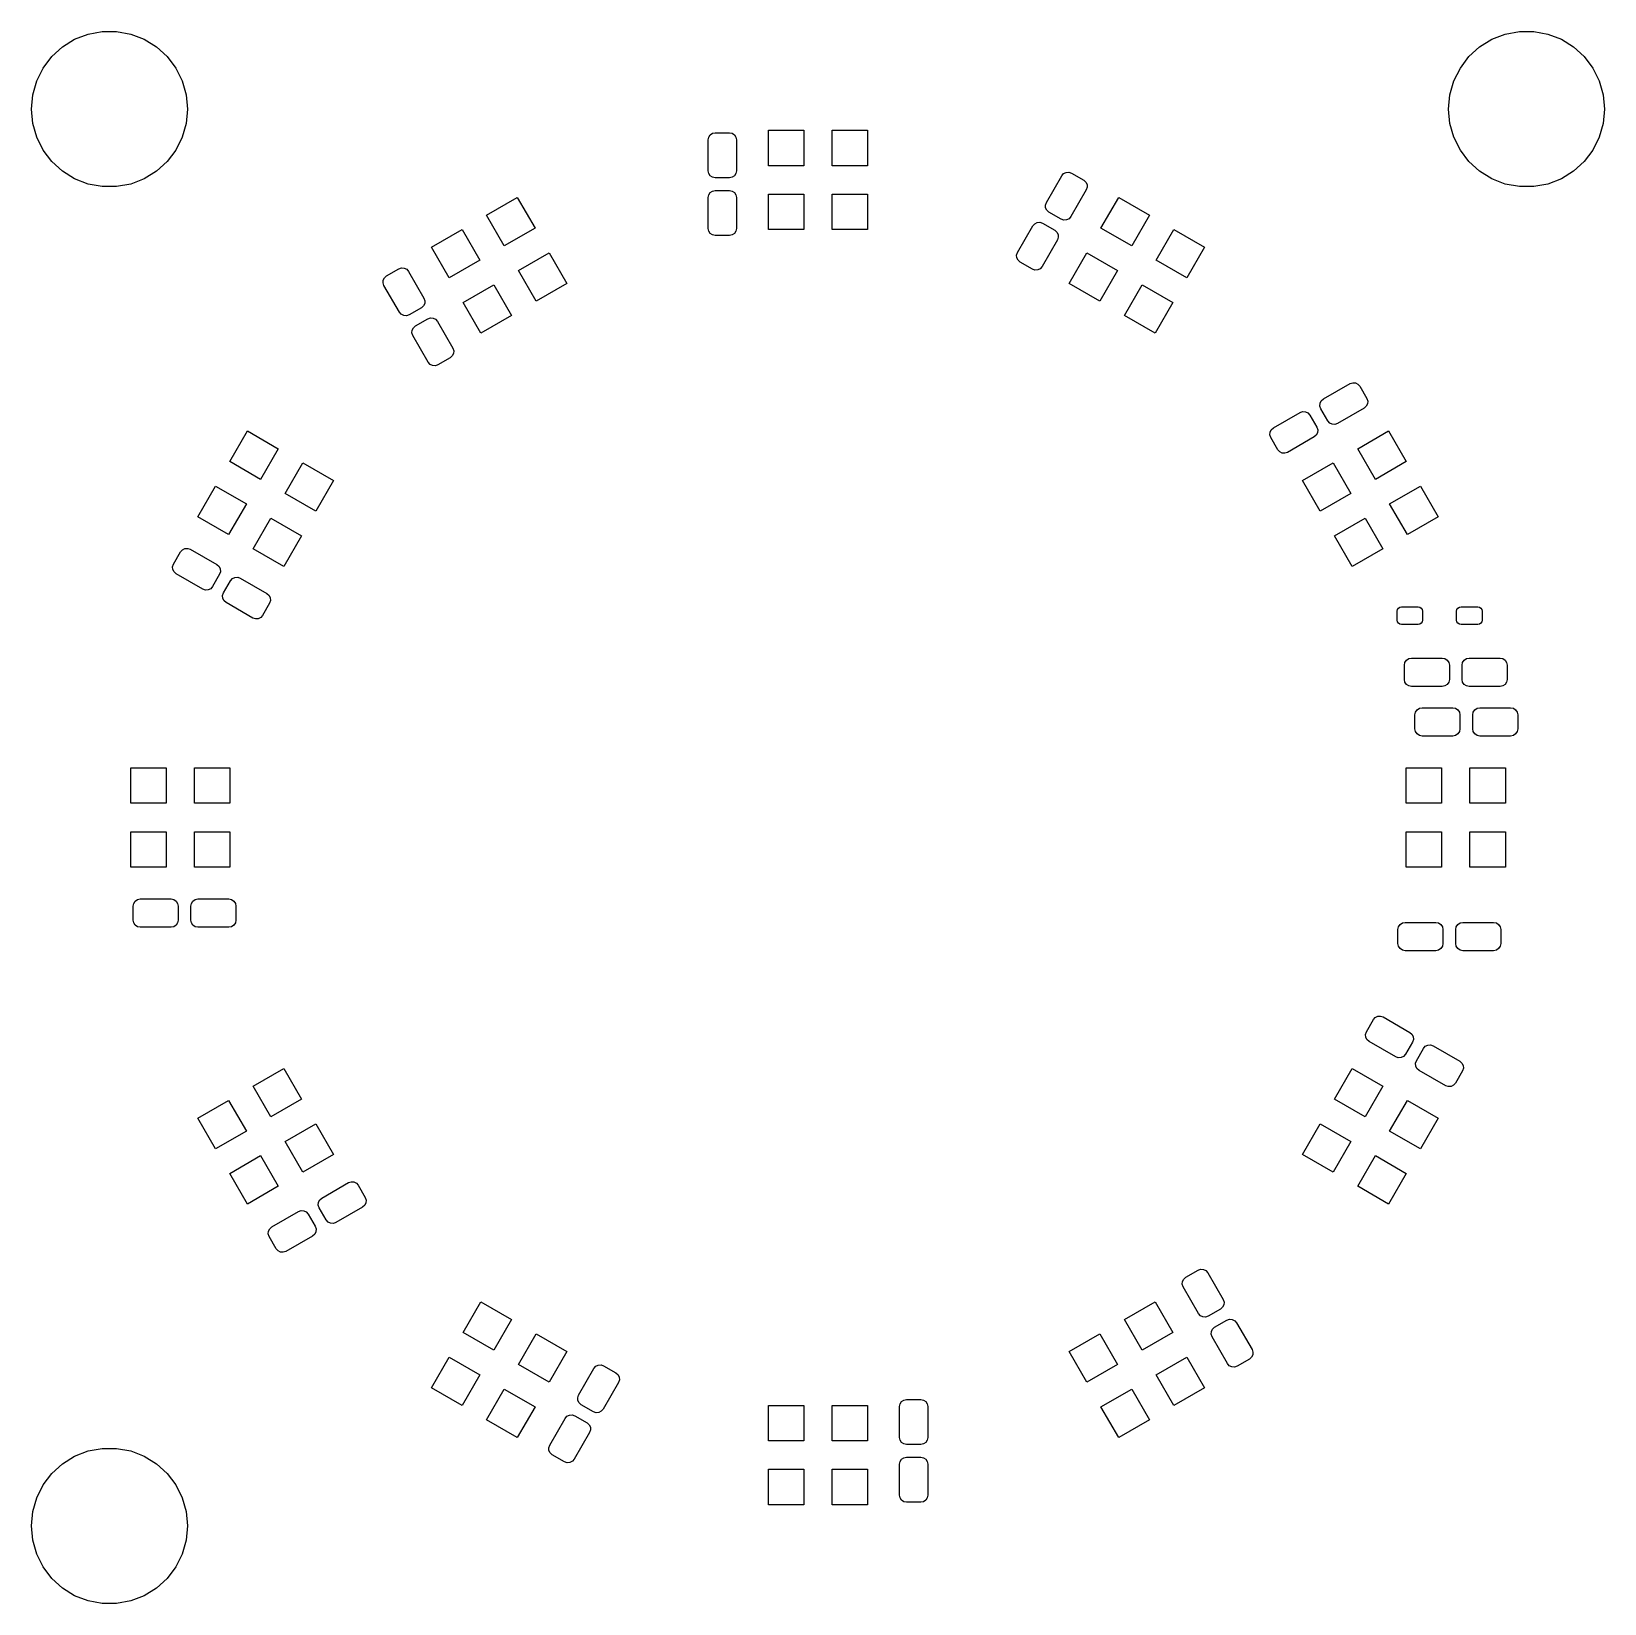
# Model space of a CAD drawing. Extents: x 2.713 to 3.587, y -2.799 to -1.925.
import ezdxf

# ---------------------------------------------------------------- set-up
doc = ezdxf.new("R2010")
doc.units = 0
doc.header["$MEASUREMENT"] = 0
doc.layers.add('BLACK', color=7, linetype='CONTINUOUS')

msp = doc.modelspace()

# ---------------------------------------------------------------- linework, layer by layer
at = {"layer": 'BLACK', "linetype": 'CONTINUOUS'}
for p, q in [((2.72981, -1.93394), (2.7366, -1.92974)), ((2.7366, -1.92974), (2.74405, -1.92685)), ((2.74405, -1.92685), (2.75191, -1.92538)), ((2.75191, -1.92538), (2.7599, -1.92538)), ((2.7599, -1.92538), (2.76776, -1.92685)), ((2.76776, -1.92685), (2.77521, -1.92974)), ((2.77521, -1.92974), (2.782, -1.93394)), ((3.51721, -1.93394), (3.524, -1.92974)), ((3.524, -1.92974), (3.53146, -1.92685)), ((3.53146, -1.92685), (3.53931, -1.92538)), ((3.53931, -1.92538), (3.5473, -1.92538)), ((3.5473, -1.92538), (3.55516, -1.92685)), ((3.55516, -1.92685), (3.56261, -1.92974)), ((3.56261, -1.92974), (3.56941, -1.93394)), ((2.71909, -1.94571), (2.7239, -1.93933)), ((2.7239, -1.93933), (2.72981, -1.93394)), ((2.782, -1.93394), (2.78791, -1.93933)), ((2.78791, -1.93933), (2.79273, -1.94571)), ((3.50649, -1.94571), (3.5113, -1.93933)), ((3.5113, -1.93933), (3.51721, -1.93394)), ((3.56941, -1.93394), (3.57531, -1.93933)), ((3.57531, -1.93933), (3.58013, -1.94571)), ((2.71552, -1.95286), (2.71909, -1.94571)), ((2.79273, -1.94571), (2.79629, -1.95286)), ((3.50292, -1.95286), (3.50649, -1.94571)), ((3.58013, -1.94571), (3.58369, -1.95286)), ((2.71334, -1.96055), (2.71552, -1.95286)), ((2.79629, -1.95286), (2.79848, -1.96055)), ((3.50074, -1.96055), (3.50292, -1.95286)), ((3.58369, -1.95286), (3.58588, -1.96055)), ((2.7126, -1.9685), (2.71334, -1.96055)), ((2.79848, -1.96055), (2.79921, -1.9685)), ((3.5, -1.9685), (3.50074, -1.96055)), ((3.58588, -1.96055), (3.58661, -1.9685)), ((2.71334, -1.97646), (2.7126, -1.9685)), ((2.79921, -1.9685), (2.79848, -1.97646)), ((3.50074, -1.97646), (3.5, -1.9685)), ((3.58661, -1.9685), (3.58588, -1.97646)), ((2.71552, -1.98415), (2.71334, -1.97646)), ((2.79848, -1.97646), (2.79629, -1.98415)), ((3.08888, -1.98412), (3.08974, -1.98285)), ((3.08974, -1.98285), (3.09101, -1.98199)), ((3.09101, -1.98199), (3.09252, -1.98169)), ((3.09252, -1.98169), (3.10039, -1.98169)), ((3.10039, -1.98169), (3.1019, -1.98199)), ((3.1019, -1.98199), (3.10318, -1.98285)), ((3.10318, -1.98285), (3.10403, -1.98412)), ((3.12205, -2), (3.12205, -1.98031)), ((3.12205, -1.98031), (3.14173, -1.98031)), ((3.14173, -1.98031), (3.14173, -2)), ((3.15748, -2), (3.15748, -1.98031)), ((3.15748, -1.98031), (3.17717, -1.98031)), ((3.17717, -1.98031), (3.17717, -2)), ((3.50292, -1.98415), (3.50074, -1.97646)), ((3.58588, -1.97646), (3.58369, -1.98415)), ((2.71909, -1.9913), (2.71552, -1.98415)), ((2.7239, -1.99768), (2.71909, -1.9913)), ((2.79273, -1.9913), (2.78791, -1.99768)), ((2.79629, -1.98415), (2.79273, -1.9913)), ((3.08858, -1.98563), (3.08888, -1.98412)), ((3.08858, -2.00276), (3.08858, -1.98563)), ((3.10403, -1.98412), (3.10433, -1.98563)), ((3.10433, -1.98563), (3.10433, -2.00276)), ((3.50649, -1.9913), (3.50292, -1.98415)), ((3.5113, -1.99768), (3.50649, -1.9913)), ((3.58013, -1.9913), (3.57531, -1.99768)), ((3.58369, -1.98415), (3.58013, -1.9913)), ((2.72981, -2.00306), (2.7239, -1.99768)), ((2.78791, -1.99768), (2.782, -2.00306)), ((3.14173, -2), (3.12205, -2)), ((3.17717, -2), (3.15748, -2)), ((3.51721, -2.00306), (3.5113, -1.99768)), ((3.57531, -1.99768), (3.56941, -2.00306)), ((2.7366, -2.00727), (2.72981, -2.00306)), ((2.74405, -2.01016), (2.7366, -2.00727)), ((2.75191, -2.01163), (2.74405, -2.01016)), ((2.76776, -2.01016), (2.7599, -2.01163)), ((2.77521, -2.00727), (2.76776, -2.01016)), ((2.782, -2.00306), (2.77521, -2.00727)), ((3.08888, -2.00426), (3.08858, -2.00276)), ((3.08974, -2.00554), (3.08888, -2.00426)), ((3.09101, -2.00639), (3.08974, -2.00554)), ((3.09252, -2.00669), (3.09101, -2.00639)), ((3.10039, -2.00669), (3.09252, -2.00669)), ((3.1019, -2.00639), (3.10039, -2.00669)), ((3.10318, -2.00554), (3.1019, -2.00639)), ((3.10403, -2.00426), (3.10318, -2.00554)), ((3.10433, -2.00276), (3.10403, -2.00426)), ((3.27648, -2.0204), (3.28505, -2.00557)), ((3.28505, -2.00557), (3.28606, -2.00441)), ((3.28606, -2.00441), (3.28744, -2.00374)), ((3.28744, -2.00374), (3.28897, -2.00363)), ((3.28897, -2.00363), (3.29042, -2.00413)), ((3.29042, -2.00413), (3.29724, -2.00807)), ((3.29724, -2.00807), (3.2984, -2.00908)), ((3.2984, -2.00908), (3.29908, -2.01046)), ((3.524, -2.00727), (3.51721, -2.00306)), ((3.53146, -2.01016), (3.524, -2.00727)), ((3.53931, -2.01163), (3.53146, -2.01016)), ((3.55516, -2.01016), (3.5473, -2.01163)), ((3.56261, -2.00727), (3.55516, -2.01016)), ((3.56941, -2.00306), (3.56261, -2.00727)), ((2.7599, -2.01163), (2.75191, -2.01163)), ((2.96548, -2.02754), (2.98253, -2.0177)), ((2.98253, -2.0177), (2.99237, -2.03475)), ((3.08858, -2.01772), (3.08888, -2.01621)), ((3.08858, -2.03484), (3.08858, -2.01772)), ((3.08888, -2.01621), (3.08974, -2.01493)), ((3.08974, -2.01493), (3.09101, -2.01408)), ((3.09101, -2.01408), (3.09252, -2.01378)), ((3.09252, -2.01378), (3.10039, -2.01378)), ((3.10039, -2.01378), (3.1019, -2.01408)), ((3.1019, -2.01408), (3.10318, -2.01493)), ((3.10318, -2.01493), (3.10403, -2.01621)), ((3.10403, -2.01621), (3.10433, -2.01772)), ((3.10433, -2.01772), (3.10433, -2.03484)), ((3.12205, -2.03543), (3.12205, -2.01575)), ((3.12205, -2.01575), (3.14173, -2.01575)), ((3.14173, -2.01575), (3.14173, -2.03543)), ((3.15748, -2.03543), (3.15748, -2.01575)), ((3.15748, -2.01575), (3.17717, -2.01575)), ((3.17717, -2.01575), (3.17717, -2.03543)), ((3.29868, -2.01344), (3.29012, -2.02828)), ((3.29918, -2.01199), (3.29868, -2.01344)), ((3.29908, -2.01046), (3.29918, -2.01199)), ((3.30684, -2.03475), (3.31668, -2.0177)), ((3.31668, -2.0177), (3.33373, -2.02754)), ((3.5473, -2.01163), (3.53931, -2.01163)), ((2.97532, -2.04459), (2.96548, -2.02754)), ((3.27599, -2.02186), (3.27648, -2.0204)), ((3.27609, -2.02339), (3.27599, -2.02186)), ((3.27677, -2.02477), (3.27609, -2.02339)), ((3.27792, -2.02578), (3.27677, -2.02477)), ((3.28474, -2.02972), (3.27792, -2.02578)), ((3.33373, -2.02754), (3.32389, -2.04459)), ((2.93479, -2.04526), (2.95184, -2.03542)), ((2.95184, -2.03542), (2.96168, -2.05246)), ((2.99237, -2.03475), (2.97532, -2.04459)), ((3.08888, -2.03635), (3.08858, -2.03484)), ((3.08974, -2.03763), (3.08888, -2.03635)), ((3.10403, -2.03635), (3.10318, -2.03763)), ((3.10433, -2.03484), (3.10403, -2.03635)), ((3.14173, -2.03543), (3.12205, -2.03543)), ((3.17717, -2.03543), (3.15748, -2.03543)), ((3.26044, -2.04819), (3.269, -2.03336)), ((3.269, -2.03336), (3.27002, -2.0322)), ((3.27002, -2.0322), (3.27139, -2.03152)), ((3.27139, -2.03152), (3.27293, -2.03142)), ((3.27293, -2.03142), (3.27438, -2.03192)), ((3.27438, -2.03192), (3.2812, -2.03585)), ((3.2812, -2.03585), (3.28235, -2.03687)), ((3.2862, -2.03021), (3.28474, -2.02972)), ((3.28773, -2.03011), (3.2862, -2.03021)), ((3.28911, -2.02943), (3.28773, -2.03011)), ((3.29012, -2.02828), (3.28911, -2.02943)), ((3.32389, -2.04459), (3.30684, -2.03475)), ((3.33753, -2.05246), (3.34737, -2.03542)), ((3.34737, -2.03542), (3.36442, -2.04526)), ((3.09101, -2.03848), (3.08974, -2.03763)), ((3.09252, -2.03878), (3.09101, -2.03848)), ((3.10039, -2.03878), (3.09252, -2.03878)), ((3.1019, -2.03848), (3.10039, -2.03878)), ((3.10318, -2.03763), (3.1019, -2.03848)), ((3.28264, -2.04123), (3.27408, -2.05606)), ((3.28235, -2.03687), (3.28303, -2.03824)), ((3.28313, -2.03978), (3.28264, -2.04123)), ((3.28303, -2.03824), (3.28313, -2.03978)), ((2.94464, -2.06231), (2.93479, -2.04526)), ((2.96168, -2.05246), (2.94464, -2.06231)), ((2.9832, -2.05823), (3.00024, -2.04838)), ((3.00024, -2.04838), (3.01009, -2.06543)), ((3.25995, -2.04964), (3.26044, -2.04819)), ((3.26005, -2.05118), (3.25995, -2.04964)), ((3.26073, -2.05255), (3.26005, -2.05118)), ((3.26188, -2.05357), (3.26073, -2.05255)), ((3.2687, -2.0575), (3.26188, -2.05357)), ((3.28913, -2.06543), (3.29897, -2.04838)), ((3.29897, -2.04838), (3.31602, -2.05823)), ((3.35458, -2.06231), (3.33753, -2.05246)), ((3.36442, -2.04526), (3.35458, -2.06231)), ((2.90808, -2.06361), (2.90876, -2.06223)), ((2.90876, -2.06223), (2.90991, -2.06122)), ((2.90991, -2.06122), (2.91673, -2.05728)), ((2.91673, -2.05728), (2.91819, -2.05678)), ((2.91819, -2.05678), (2.91972, -2.05688)), ((2.91972, -2.05688), (2.9211, -2.05756)), ((2.9211, -2.05756), (2.92211, -2.05872)), ((2.92211, -2.05872), (2.93067, -2.07355)), ((2.99304, -2.07528), (2.9832, -2.05823)), ((3.27015, -2.058), (3.2687, -2.0575)), ((3.27169, -2.0579), (3.27015, -2.058)), ((3.27306, -2.05722), (3.27169, -2.0579)), ((3.27408, -2.05606), (3.27306, -2.05722)), ((3.31602, -2.05823), (3.30617, -2.07528)), ((2.90798, -2.06514), (2.90808, -2.06361)), ((2.90847, -2.06659), (2.90798, -2.06514)), ((2.91703, -2.08142), (2.90847, -2.06659)), ((2.95251, -2.07594), (2.96956, -2.0661)), ((2.96956, -2.0661), (2.9794, -2.08315)), ((3.01009, -2.06543), (2.99304, -2.07528)), ((3.30617, -2.07528), (3.28913, -2.06543)), ((3.31981, -2.08315), (3.32965, -2.0661)), ((3.32965, -2.0661), (3.3467, -2.07594)), ((2.92923, -2.07893), (2.92241, -2.08287)), ((2.93039, -2.07792), (2.92923, -2.07893)), ((2.93107, -2.07654), (2.93039, -2.07792)), ((2.93067, -2.07355), (2.93117, -2.07501)), ((2.93117, -2.07501), (2.93107, -2.07654)), ((2.96235, -2.09299), (2.95251, -2.07594)), ((3.3467, -2.07594), (3.33686, -2.09299)), ((2.91805, -2.08258), (2.91703, -2.08142)), ((2.91942, -2.08326), (2.91805, -2.08258)), ((2.92096, -2.08336), (2.91942, -2.08326)), ((2.92241, -2.08287), (2.92096, -2.08336)), ((2.92596, -2.089), (2.93277, -2.08507)), ((2.93277, -2.08507), (2.93423, -2.08457)), ((2.93423, -2.08457), (2.93576, -2.08467)), ((2.93576, -2.08467), (2.93714, -2.08535)), ((2.93714, -2.08535), (2.93815, -2.08651)), ((2.93815, -2.08651), (2.94672, -2.10134)), ((2.9794, -2.08315), (2.96235, -2.09299)), ((3.33686, -2.09299), (3.31981, -2.08315)), ((2.92402, -2.09293), (2.92412, -2.09139)), ((2.92451, -2.09438), (2.92402, -2.09293)), ((2.92412, -2.09139), (2.9248, -2.09002)), ((2.93308, -2.10921), (2.92451, -2.09438)), ((2.9248, -2.09002), (2.92596, -2.089)), ((2.94643, -2.1057), (2.94527, -2.10672)), ((2.94711, -2.10433), (2.94643, -2.1057)), ((2.94672, -2.10134), (2.94721, -2.10279)), ((2.94721, -2.10279), (2.94711, -2.10433)), ((2.93409, -2.11037), (2.93308, -2.10921)), ((2.93547, -2.11105), (2.93409, -2.11037)), ((2.937, -2.11115), (2.93547, -2.11105)), ((2.93846, -2.11065), (2.937, -2.11115)), ((2.94527, -2.10672), (2.93846, -2.11065)), ((3.43039, -2.12963), (3.44522, -2.12107)), ((3.44522, -2.12107), (3.44667, -2.12058)), ((3.44667, -2.12058), (3.44821, -2.12068)), ((3.44821, -2.12068), (3.44958, -2.12136)), ((3.44958, -2.12136), (3.4506, -2.12251)), ((3.4506, -2.12251), (3.45453, -2.12933)), ((3.42845, -2.13356), (3.42855, -2.13202)), ((3.42855, -2.13202), (3.42923, -2.13065)), ((3.42923, -2.13065), (3.43039, -2.12963)), ((3.45493, -2.13232), (3.45425, -2.13369)), ((3.45453, -2.12933), (3.45503, -2.13078)), ((3.45503, -2.13078), (3.45493, -2.13232)), ((3.4026, -2.14568), (3.41743, -2.13711)), ((3.41743, -2.13711), (3.41888, -2.13662)), ((3.41888, -2.13662), (3.42042, -2.13672)), ((3.42042, -2.13672), (3.4218, -2.1374)), ((3.4218, -2.1374), (3.42281, -2.13855)), ((3.42281, -2.13855), (3.42675, -2.14537)), ((3.42895, -2.13501), (3.42845, -2.13356)), ((3.43288, -2.14183), (3.42895, -2.13501)), ((3.45309, -2.13471), (3.43826, -2.14327)), ((3.45425, -2.13369), (3.45309, -2.13471)), ((2.82282, -2.16444), (2.83266, -2.14739)), ((2.83266, -2.14739), (2.84971, -2.15724)), ((3.40066, -2.1496), (3.40076, -2.14807)), ((3.40116, -2.15105), (3.40066, -2.1496)), ((3.40076, -2.14807), (3.40144, -2.14669)), ((3.40144, -2.14669), (3.4026, -2.14568)), ((3.42646, -2.14974), (3.4253, -2.15075)), ((3.42714, -2.14836), (3.42646, -2.14974)), ((3.42675, -2.14537), (3.42724, -2.14683)), ((3.42724, -2.14683), (3.42714, -2.14836)), ((3.4339, -2.14298), (3.43288, -2.14183)), ((3.43527, -2.14366), (3.4339, -2.14298)), ((3.43681, -2.14376), (3.43527, -2.14366)), ((3.43826, -2.14327), (3.43681, -2.14376)), ((3.44951, -2.15724), (3.46655, -2.14739)), ((3.46655, -2.14739), (3.4764, -2.16444)), ((2.84971, -2.15724), (2.83986, -2.17428)), ((3.40509, -2.15787), (3.40116, -2.15105)), ((3.40611, -2.15903), (3.40509, -2.15787)), ((3.4253, -2.15075), (3.41047, -2.15931)), ((3.45935, -2.17428), (3.44951, -2.15724)), ((2.83986, -2.17428), (2.82282, -2.16444)), ((2.8535, -2.18216), (2.86335, -2.16511)), ((2.86335, -2.16511), (2.88039, -2.17495)), ((3.40748, -2.15971), (3.40611, -2.15903)), ((3.40902, -2.15981), (3.40748, -2.15971)), ((3.41047, -2.15931), (3.40902, -2.15981)), ((3.41882, -2.17495), (3.43587, -2.16511)), ((3.43587, -2.16511), (3.44571, -2.18216)), ((3.4764, -2.16444), (3.45935, -2.17428)), ((2.88039, -2.17495), (2.87055, -2.192)), ((3.42866, -2.192), (3.41882, -2.17495)), ((2.8051, -2.19513), (2.81494, -2.17808)), ((2.81494, -2.17808), (2.83199, -2.18792)), ((2.87055, -2.192), (2.8535, -2.18216)), ((3.44571, -2.18216), (3.42866, -2.192)), ((3.46722, -2.18792), (3.48427, -2.17808)), ((3.48427, -2.17808), (3.49411, -2.19513)), ((2.83199, -2.18792), (2.82215, -2.20497)), ((3.47706, -2.20497), (3.46722, -2.18792)), ((2.82215, -2.20497), (2.8051, -2.19513)), ((2.83579, -2.21284), (2.84563, -2.1958)), ((2.84563, -2.1958), (2.86268, -2.20564)), ((3.43654, -2.20564), (3.45358, -2.1958)), ((3.45358, -2.1958), (3.46343, -2.21284)), ((3.49411, -2.19513), (3.47706, -2.20497)), ((2.86268, -2.20564), (2.85283, -2.22269)), ((3.44638, -2.22269), (3.43654, -2.20564)), ((2.79153, -2.22139), (2.79547, -2.21457)), ((2.79547, -2.21457), (2.79648, -2.21341)), ((2.79648, -2.21341), (2.79786, -2.21273)), ((2.79786, -2.21273), (2.79939, -2.21263)), ((2.79939, -2.21263), (2.80085, -2.21313)), ((2.80085, -2.21313), (2.81568, -2.22169)), ((2.85283, -2.22269), (2.83579, -2.21284)), ((3.46343, -2.21284), (3.44638, -2.22269)), ((2.79104, -2.22284), (2.79153, -2.22139)), ((2.79114, -2.22437), (2.79104, -2.22284)), ((2.79182, -2.22575), (2.79114, -2.22437)), ((2.79297, -2.22677), (2.79182, -2.22575)), ((2.8078, -2.23533), (2.79297, -2.22677)), ((2.81712, -2.22707), (2.81318, -2.23389)), ((2.81568, -2.22169), (2.81683, -2.2227)), ((2.81683, -2.2227), (2.81751, -2.22408)), ((2.81761, -2.22561), (2.81712, -2.22707)), ((2.81751, -2.22408), (2.81761, -2.22561)), ((2.82565, -2.22878), (2.82718, -2.22868)), ((2.82718, -2.22868), (2.82863, -2.22917)), ((2.80926, -2.23582), (2.8078, -2.23533)), ((2.81079, -2.23572), (2.80926, -2.23582)), ((2.81217, -2.23504), (2.81079, -2.23572)), ((2.81318, -2.23389), (2.81217, -2.23504)), ((2.81882, -2.23889), (2.81932, -2.23743)), ((2.81932, -2.23743), (2.82325, -2.23061)), ((2.82325, -2.23061), (2.82427, -2.22946)), ((2.82427, -2.22946), (2.82565, -2.22878)), ((2.82863, -2.22917), (2.84346, -2.23773)), ((2.81892, -2.24042), (2.81882, -2.23889)), ((2.8196, -2.2418), (2.81892, -2.24042)), ((2.82076, -2.24281), (2.8196, -2.2418)), ((2.83559, -2.25137), (2.82076, -2.24281)), ((2.84491, -2.24311), (2.84097, -2.24993)), ((2.84346, -2.23773), (2.84462, -2.23875)), ((2.84462, -2.23875), (2.8453, -2.24012)), ((2.8454, -2.24166), (2.84491, -2.24311)), ((2.8453, -2.24012), (2.8454, -2.24166)), ((3.47155, -2.2466), (3.47208, -2.2458)), ((3.47208, -2.2458), (3.47288, -2.24527)), ((3.47288, -2.24527), (3.47382, -2.24508)), ((3.47382, -2.24508), (3.48307, -2.24508)), ((3.48307, -2.24508), (3.48401, -2.24527)), ((3.48401, -2.24527), (3.48481, -2.2458)), ((3.48481, -2.2458), (3.48534, -2.2466)), ((3.50462, -2.2466), (3.50515, -2.2458)), ((3.50515, -2.2458), (3.50595, -2.24527)), ((3.50595, -2.24527), (3.50689, -2.24508)), ((3.50689, -2.24508), (3.51614, -2.24508)), ((3.51614, -2.24508), (3.51708, -2.24527)), ((3.51708, -2.24527), (3.51788, -2.2458)), ((3.51788, -2.2458), (3.51842, -2.2466)), ((2.83705, -2.25187), (2.83559, -2.25137)), ((2.83858, -2.25176), (2.83705, -2.25187)), ((2.83996, -2.25109), (2.83858, -2.25176)), ((2.84097, -2.24993), (2.83996, -2.25109)), ((3.47136, -2.24754), (3.47155, -2.2466)), ((3.47136, -2.25246), (3.47136, -2.24754)), ((3.47155, -2.2534), (3.47136, -2.25246)), ((3.47208, -2.2542), (3.47155, -2.2534)), ((3.47288, -2.25473), (3.47208, -2.2542)), ((3.47382, -2.25492), (3.47288, -2.25473)), ((3.48307, -2.25492), (3.47382, -2.25492)), ((3.48401, -2.25473), (3.48307, -2.25492)), ((3.48481, -2.2542), (3.48401, -2.25473)), ((3.48534, -2.2534), (3.48481, -2.2542)), ((3.48534, -2.2466), (3.48553, -2.24754)), ((3.48553, -2.25246), (3.48534, -2.2534)), ((3.48553, -2.24754), (3.48553, -2.25246)), ((3.50443, -2.24754), (3.50462, -2.2466)), ((3.50443, -2.25246), (3.50443, -2.24754)), ((3.50462, -2.2534), (3.50443, -2.25246)), ((3.50515, -2.2542), (3.50462, -2.2534)), ((3.50595, -2.25473), (3.50515, -2.2542)), ((3.50689, -2.25492), (3.50595, -2.25473)), ((3.51614, -2.25492), (3.50689, -2.25492)), ((3.51708, -2.25473), (3.51614, -2.25492)), ((3.51788, -2.2542), (3.51708, -2.25473)), ((3.51842, -2.2534), (3.51788, -2.2542)), ((3.51842, -2.2466), (3.5186, -2.24754)), ((3.5186, -2.25246), (3.51842, -2.2534)), ((3.5186, -2.24754), (3.5186, -2.25246)), ((3.47539, -2.27756), (3.47569, -2.27605)), ((3.47539, -2.28543), (3.47539, -2.27756)), ((3.47569, -2.27605), (3.47655, -2.27478)), ((3.47655, -2.27478), (3.47782, -2.27392)), ((3.47782, -2.27392), (3.47933, -2.27362)), ((3.47933, -2.27362), (3.49646, -2.27362)), ((3.49646, -2.27362), (3.49796, -2.27392)), ((3.49796, -2.27392), (3.49924, -2.27478)), ((3.49924, -2.27478), (3.50009, -2.27605)), ((3.50009, -2.27605), (3.50039, -2.27756)), ((3.50039, -2.27756), (3.50039, -2.28543)), ((3.50748, -2.27756), (3.50778, -2.27605)), ((3.50748, -2.28543), (3.50748, -2.27756)), ((3.50778, -2.27605), (3.50863, -2.27478)), ((3.50863, -2.27478), (3.50991, -2.27392)), ((3.50991, -2.27392), (3.51142, -2.27362)), ((3.51142, -2.27362), (3.52854, -2.27362)), ((3.52854, -2.27362), (3.53005, -2.27392)), ((3.53005, -2.27392), (3.53133, -2.27478)), ((3.53133, -2.27478), (3.53218, -2.27605)), ((3.53218, -2.27605), (3.53248, -2.27756)), ((3.53248, -2.27756), (3.53248, -2.28543)), ((3.47569, -2.28694), (3.47539, -2.28543)), ((3.47655, -2.28822), (3.47569, -2.28694)), ((3.47782, -2.28907), (3.47655, -2.28822)), ((3.47933, -2.28937), (3.47782, -2.28907)), ((3.49646, -2.28937), (3.47933, -2.28937)), ((3.49796, -2.28907), (3.49646, -2.28937)), ((3.49924, -2.28822), (3.49796, -2.28907)), ((3.50009, -2.28694), (3.49924, -2.28822)), ((3.50039, -2.28543), (3.50009, -2.28694)), ((3.50778, -2.28694), (3.50748, -2.28543)), ((3.50863, -2.28822), (3.50778, -2.28694)), ((3.50991, -2.28907), (3.50863, -2.28822)), ((3.51142, -2.28937), (3.50991, -2.28907)), ((3.52854, -2.28937), (3.51142, -2.28937)), ((3.53005, -2.28907), (3.52854, -2.28937)), ((3.53133, -2.28822), (3.53005, -2.28907)), ((3.53218, -2.28694), (3.53133, -2.28822)), ((3.53248, -2.28543), (3.53218, -2.28694)), ((3.4813, -2.30512), (3.4816, -2.30361)), ((3.4813, -2.31299), (3.4813, -2.30512)), ((3.4816, -2.30361), (3.48245, -2.30233)), ((3.48245, -2.30233), (3.48373, -2.30148)), ((3.48373, -2.30148), (3.48524, -2.30118)), ((3.48524, -2.30118), (3.50236, -2.30118)), ((3.50236, -2.30118), (3.50387, -2.30148)), ((3.50387, -2.30148), (3.50515, -2.30233)), ((3.50515, -2.30233), (3.506, -2.30361)), ((3.506, -2.30361), (3.5063, -2.30512)), ((3.5063, -2.30512), (3.5063, -2.31299)), ((3.51339, -2.30512), (3.51369, -2.30361)), ((3.51339, -2.31299), (3.51339, -2.30512)), ((3.51369, -2.30361), (3.51454, -2.30233)), ((3.51454, -2.30233), (3.51582, -2.30148)), ((3.51582, -2.30148), (3.51732, -2.30118)), ((3.51732, -2.30118), (3.53445, -2.30118)), ((3.53445, -2.30118), (3.53596, -2.30148)), ((3.53596, -2.30148), (3.53723, -2.30233)), ((3.53723, -2.30233), (3.53809, -2.30361)), ((3.53809, -2.30361), (3.53839, -2.30512)), ((3.53839, -2.30512), (3.53839, -2.31299)), ((3.4816, -2.3145), (3.4813, -2.31299)), ((3.48245, -2.31578), (3.4816, -2.3145)), ((3.48373, -2.31663), (3.48245, -2.31578)), ((3.50515, -2.31578), (3.50387, -2.31663)), ((3.506, -2.3145), (3.50515, -2.31578)), ((3.5063, -2.31299), (3.506, -2.3145)), ((3.51369, -2.3145), (3.51339, -2.31299)), ((3.51454, -2.31578), (3.51369, -2.3145)), ((3.51582, -2.31663), (3.51454, -2.31578)), ((3.53723, -2.31578), (3.53596, -2.31663)), ((3.53809, -2.3145), (3.53723, -2.31578)), ((3.53839, -2.31299), (3.53809, -2.3145)), ((3.48524, -2.31693), (3.48373, -2.31663)), ((3.50236, -2.31693), (3.48524, -2.31693)), ((3.50387, -2.31663), (3.50236, -2.31693)), ((3.51732, -2.31693), (3.51582, -2.31663)), ((3.53445, -2.31693), (3.51732, -2.31693)), ((3.53596, -2.31663), (3.53445, -2.31693)), ((2.76772, -2.35433), (2.76772, -2.33465)), ((2.76772, -2.33465), (2.7874, -2.33465)), ((2.7874, -2.33465), (2.7874, -2.35433)), ((2.80315, -2.35433), (2.80315, -2.33465)), ((2.80315, -2.33465), (2.82283, -2.33465)), ((2.82283, -2.33465), (2.82283, -2.35433)), ((3.47638, -2.35433), (3.47638, -2.33465)), ((3.47638, -2.33465), (3.49606, -2.33465)), ((3.49606, -2.33465), (3.49606, -2.35433)), ((3.51181, -2.35433), (3.51181, -2.33465)), ((3.51181, -2.33465), (3.5315, -2.33465)), ((3.5315, -2.33465), (3.5315, -2.35433)), ((2.7874, -2.35433), (2.76772, -2.35433)), ((2.82283, -2.35433), (2.80315, -2.35433)), ((3.49606, -2.35433), (3.47638, -2.35433)), ((3.5315, -2.35433), (3.51181, -2.35433)), ((2.76772, -2.38976), (2.76772, -2.37008)), ((2.76772, -2.37008), (2.7874, -2.37008)), ((2.7874, -2.37008), (2.7874, -2.38976)), ((2.80315, -2.38976), (2.80315, -2.37008)), ((2.80315, -2.37008), (2.82283, -2.37008)), ((2.82283, -2.37008), (2.82283, -2.38976)), ((3.47638, -2.38976), (3.47638, -2.37008)), ((3.47638, -2.37008), (3.49606, -2.37008)), ((3.49606, -2.37008), (3.49606, -2.38976)), ((3.51181, -2.38976), (3.51181, -2.37008)), ((3.51181, -2.37008), (3.5315, -2.37008)), ((3.5315, -2.37008), (3.5315, -2.38976)), ((2.7874, -2.38976), (2.76772, -2.38976)), ((2.82283, -2.38976), (2.80315, -2.38976)), ((3.49606, -2.38976), (3.47638, -2.38976)), ((3.5315, -2.38976), (3.51181, -2.38976)), ((2.76909, -2.41142), (2.76939, -2.40991)), ((2.76909, -2.41929), (2.76909, -2.41142)), ((2.76939, -2.40991), (2.77025, -2.40863)), ((2.77025, -2.40863), (2.77152, -2.40778)), ((2.77152, -2.40778), (2.77303, -2.40748)), ((2.77303, -2.40748), (2.79016, -2.40748)), ((2.79016, -2.40748), (2.79166, -2.40778)), ((2.79166, -2.40778), (2.79294, -2.40863)), ((2.79294, -2.40863), (2.79379, -2.40991)), ((2.79379, -2.40991), (2.79409, -2.41142)), ((2.79409, -2.41142), (2.79409, -2.41929)), ((2.80118, -2.41142), (2.80148, -2.40991)), ((2.80118, -2.41929), (2.80118, -2.41142)), ((2.80148, -2.40991), (2.80233, -2.40863)), ((2.80233, -2.40863), (2.80361, -2.40778)), ((2.80361, -2.40778), (2.80512, -2.40748)), ((2.80512, -2.40748), (2.82224, -2.40748)), ((2.82224, -2.40748), (2.82375, -2.40778)), ((2.82375, -2.40778), (2.82503, -2.40863)), ((2.82503, -2.40863), (2.82588, -2.40991)), ((2.82588, -2.40991), (2.82618, -2.41142)), ((2.82618, -2.41142), (2.82618, -2.41929)), ((2.76939, -2.4208), (2.76909, -2.41929)), ((2.77025, -2.42208), (2.76939, -2.4208)), ((2.79379, -2.4208), (2.79294, -2.42208)), ((2.79409, -2.41929), (2.79379, -2.4208)), ((2.80148, -2.4208), (2.80118, -2.41929)), ((2.80233, -2.42208), (2.80148, -2.4208)), ((2.82588, -2.4208), (2.82503, -2.42208)), ((2.82618, -2.41929), (2.82588, -2.4208)), ((3.473, -2.42163), (3.47428, -2.42077)), ((3.47428, -2.42077), (3.47579, -2.42047)), ((3.47579, -2.42047), (3.49291, -2.42047)), ((3.49291, -2.42047), (3.49442, -2.42077)), ((3.49442, -2.42077), (3.4957, -2.42163)), ((3.50509, -2.42163), (3.50637, -2.42077)), ((3.50637, -2.42077), (3.50787, -2.42047)), ((3.50787, -2.42047), (3.525, -2.42047)), ((3.525, -2.42047), (3.52651, -2.42077)), ((3.52651, -2.42077), (3.52778, -2.42163)), ((2.77152, -2.42293), (2.77025, -2.42208)), ((2.77303, -2.42323), (2.77152, -2.42293)), ((2.79016, -2.42323), (2.77303, -2.42323)), ((2.79166, -2.42293), (2.79016, -2.42323)), ((2.79294, -2.42208), (2.79166, -2.42293)), ((2.80361, -2.42293), (2.80233, -2.42208)), ((2.80512, -2.42323), (2.80361, -2.42293)), ((2.82224, -2.42323), (2.80512, -2.42323)), ((2.82375, -2.42293), (2.82224, -2.42323)), ((2.82503, -2.42208), (2.82375, -2.42293)), ((3.47185, -2.42441), (3.47215, -2.4229)), ((3.47185, -2.43228), (3.47185, -2.42441)), ((3.47215, -2.4229), (3.473, -2.42163)), ((3.4957, -2.42163), (3.49655, -2.4229)), ((3.49655, -2.4229), (3.49685, -2.42441)), ((3.49685, -2.42441), (3.49685, -2.43228)), ((3.50394, -2.42441), (3.50424, -2.4229)), ((3.50394, -2.43228), (3.50394, -2.42441)), ((3.50424, -2.4229), (3.50509, -2.42163)), ((3.52778, -2.42163), (3.52864, -2.4229)), ((3.52864, -2.4229), (3.52894, -2.42441)), ((3.52894, -2.42441), (3.52894, -2.43228)), ((3.47215, -2.43379), (3.47185, -2.43228)), ((3.473, -2.43507), (3.47215, -2.43379)), ((3.47428, -2.43592), (3.473, -2.43507)), ((3.47579, -2.43622), (3.47428, -2.43592)), ((3.49291, -2.43622), (3.47579, -2.43622)), ((3.49442, -2.43592), (3.49291, -2.43622)), ((3.4957, -2.43507), (3.49442, -2.43592)), ((3.49655, -2.43379), (3.4957, -2.43507)), ((3.49685, -2.43228), (3.49655, -2.43379)), ((3.50424, -2.43379), (3.50394, -2.43228)), ((3.50509, -2.43507), (3.50424, -2.43379)), ((3.50637, -2.43592), (3.50509, -2.43507)), ((3.50787, -2.43622), (3.50637, -2.43592)), ((3.525, -2.43622), (3.50787, -2.43622)), ((3.52651, -2.43592), (3.525, -2.43622)), ((3.52778, -2.43507), (3.52651, -2.43592)), ((3.52864, -2.43379), (3.52778, -2.43507)), ((3.52894, -2.43228), (3.52864, -2.43379)), ((3.45824, -2.47448), (3.45926, -2.47332)), ((3.45926, -2.47332), (3.46063, -2.47264)), ((3.46063, -2.47264), (3.46217, -2.47254)), ((3.46217, -2.47254), (3.46362, -2.47304)), ((3.46362, -2.47304), (3.47845, -2.4816)), ((3.45381, -2.48275), (3.45431, -2.4813)), ((3.45431, -2.4813), (3.45824, -2.47448)), ((3.47845, -2.4816), (3.47961, -2.48261)), ((3.45391, -2.48429), (3.45381, -2.48275)), ((3.45459, -2.48566), (3.45391, -2.48429)), ((3.45575, -2.48668), (3.45459, -2.48566)), ((3.47058, -2.49524), (3.45575, -2.48668)), ((3.47989, -2.48698), (3.47596, -2.4938)), ((3.47961, -2.48261), (3.48029, -2.48399)), ((3.48039, -2.48552), (3.47989, -2.48698)), ((3.48029, -2.48399), (3.48039, -2.48552)), ((3.48209, -2.49734), (3.48603, -2.49052)), ((3.48603, -2.49052), (3.48704, -2.48937)), ((3.48704, -2.48937), (3.48842, -2.48869)), ((3.48842, -2.48869), (3.48996, -2.48859)), ((3.48996, -2.48859), (3.49141, -2.48908)), ((3.49141, -2.48908), (3.50624, -2.49764)), ((3.47203, -2.49573), (3.47058, -2.49524)), ((3.47357, -2.49563), (3.47203, -2.49573)), ((3.47494, -2.49495), (3.47357, -2.49563)), ((3.47596, -2.4938), (3.47494, -2.49495)), ((3.4816, -2.4988), (3.48209, -2.49734)), ((3.4817, -2.50033), (3.4816, -2.4988)), ((3.50624, -2.49764), (3.5074, -2.49866)), ((3.5074, -2.49866), (3.50808, -2.50003)), ((2.83579, -2.51157), (2.85283, -2.50172)), ((2.85283, -2.50172), (2.86268, -2.51877)), ((3.43654, -2.51877), (3.44638, -2.50172)), ((3.44638, -2.50172), (3.46343, -2.51157)), ((3.48238, -2.50171), (3.4817, -2.50033)), ((3.48354, -2.50272), (3.48238, -2.50171)), ((3.49837, -2.51128), (3.48354, -2.50272)), ((3.50768, -2.50302), (3.50375, -2.50984)), ((3.50818, -2.50157), (3.50768, -2.50302)), ((3.50808, -2.50003), (3.50818, -2.50157)), ((2.84563, -2.52861), (2.83579, -2.51157)), ((3.46343, -2.51157), (3.45358, -2.52861)), ((3.49982, -2.51178), (3.49837, -2.51128)), ((3.50135, -2.51168), (3.49982, -2.51178)), ((3.50273, -2.511), (3.50135, -2.51168)), ((3.50375, -2.50984), (3.50273, -2.511)), ((2.8051, -2.52928), (2.82215, -2.51944)), ((2.82215, -2.51944), (2.83199, -2.53649)), ((2.86268, -2.51877), (2.84563, -2.52861)), ((3.45358, -2.52861), (3.43654, -2.51877)), ((3.46722, -2.53649), (3.47706, -2.51944)), ((3.47706, -2.51944), (3.49411, -2.52928)), ((2.81494, -2.54633), (2.8051, -2.52928)), ((2.8535, -2.54225), (2.87055, -2.53241)), ((2.87055, -2.53241), (2.88039, -2.54946)), ((3.41882, -2.54946), (3.42866, -2.53241)), ((3.42866, -2.53241), (3.44571, -2.54225)), ((3.49411, -2.52928), (3.48427, -2.54633)), ((2.83199, -2.53649), (2.81494, -2.54633)), ((2.86335, -2.5593), (2.8535, -2.54225)), ((3.44571, -2.54225), (3.43587, -2.5593)), ((3.48427, -2.54633), (3.46722, -2.53649)), ((2.82282, -2.55997), (2.83986, -2.55013)), ((2.83986, -2.55013), (2.84971, -2.56717)), ((2.88039, -2.54946), (2.86335, -2.5593)), ((3.43587, -2.5593), (3.41882, -2.54946)), ((3.44951, -2.56717), (3.45935, -2.55013)), ((3.45935, -2.55013), (3.4764, -2.55997)), ((2.83266, -2.57702), (2.82282, -2.55997)), ((3.4764, -2.55997), (3.46655, -2.57702)), ((2.84971, -2.56717), (2.83266, -2.57702)), ((2.87391, -2.57366), (2.88874, -2.5651)), ((2.88874, -2.5651), (2.89019, -2.5646)), ((2.89019, -2.5646), (2.89173, -2.5647)), ((2.89173, -2.5647), (2.89311, -2.56538)), ((2.89311, -2.56538), (2.89412, -2.56654)), ((2.89412, -2.56654), (2.89806, -2.57336)), ((3.46655, -2.57702), (3.44951, -2.56717)), ((2.87197, -2.57758), (2.87207, -2.57605)), ((2.87247, -2.57904), (2.87197, -2.57758)), ((2.87207, -2.57605), (2.87275, -2.57467)), ((2.87275, -2.57467), (2.87391, -2.57366)), ((2.89777, -2.57772), (2.89661, -2.57873)), ((2.89845, -2.57634), (2.89777, -2.57772)), ((2.89806, -2.57336), (2.89855, -2.57481)), ((2.89855, -2.57481), (2.89845, -2.57634)), ((2.84612, -2.5897), (2.86095, -2.58114)), ((2.86095, -2.58114), (2.86241, -2.58065)), ((2.86241, -2.58065), (2.86394, -2.58075)), ((2.86394, -2.58075), (2.86532, -2.58143)), ((2.86532, -2.58143), (2.86633, -2.58258)), ((2.86633, -2.58258), (2.87027, -2.5894)), ((2.8764, -2.58586), (2.87247, -2.57904)), ((2.87742, -2.58701), (2.8764, -2.58586)), ((2.8788, -2.58769), (2.87742, -2.58701)), ((2.89661, -2.57873), (2.88178, -2.5873)), ((2.84419, -2.59363), (2.84429, -2.59209)), ((2.84468, -2.59508), (2.84419, -2.59363)), ((2.84429, -2.59209), (2.84497, -2.59071)), ((2.84862, -2.6019), (2.84468, -2.59508)), ((2.84497, -2.59071), (2.84612, -2.5897)), ((2.86883, -2.59478), (2.85399, -2.60334)), ((2.86998, -2.59376), (2.86883, -2.59478)), ((2.87066, -2.59239), (2.86998, -2.59376)), ((2.87027, -2.5894), (2.87076, -2.59085)), ((2.87076, -2.59085), (2.87066, -2.59239)), ((2.88033, -2.58779), (2.8788, -2.58769)), ((2.88178, -2.5873), (2.88033, -2.58779)), ((2.84963, -2.60305), (2.84862, -2.6019)), ((2.85101, -2.60373), (2.84963, -2.60305)), ((2.85254, -2.60383), (2.85101, -2.60373)), ((2.85399, -2.60334), (2.85254, -2.60383)), ((3.36076, -2.61376), (3.36221, -2.61326)), ((3.36221, -2.61326), (3.36374, -2.61336)), ((3.352, -2.62162), (3.3521, -2.62008)), ((3.3525, -2.62307), (3.352, -2.62162)), ((3.3521, -2.62008), (3.35278, -2.61871)), ((3.35278, -2.61871), (3.35394, -2.61769)), ((3.35394, -2.61769), (3.36076, -2.61376)), ((3.36374, -2.61336), (3.36512, -2.61404)), ((3.36512, -2.61404), (3.36614, -2.6152)), ((3.36614, -2.6152), (3.3747, -2.63003)), ((3.36106, -2.6379), (3.3525, -2.62307)), ((3.3747, -2.63003), (3.37519, -2.63148)), ((2.95251, -2.64847), (2.96235, -2.63142)), ((2.96235, -2.63142), (2.9794, -2.64126)), ((3.31981, -2.64126), (3.33686, -2.63142)), ((3.33686, -2.63142), (3.3467, -2.64847)), ((3.36207, -2.63906), (3.36106, -2.6379)), ((3.36345, -2.63974), (3.36207, -2.63906)), ((3.36644, -2.63934), (3.36498, -2.63984)), ((3.37326, -2.63541), (3.36644, -2.63934)), ((3.37441, -2.63439), (3.37326, -2.63541)), ((3.37509, -2.63302), (3.37441, -2.63439)), ((3.37519, -2.63148), (3.37509, -2.63302)), ((2.9794, -2.64126), (2.96956, -2.65831)), ((3.32965, -2.65831), (3.31981, -2.64126)), ((3.36498, -2.63984), (3.36345, -2.63974)), ((3.36805, -2.6494), (3.36815, -2.64787)), ((3.36815, -2.64787), (3.36883, -2.64649)), ((3.36883, -2.64649), (3.36998, -2.64548)), ((3.36998, -2.64548), (3.3768, -2.64154)), ((3.3768, -2.64154), (3.37826, -2.64105)), ((3.37826, -2.64105), (3.37979, -2.64115)), ((3.37979, -2.64115), (3.38117, -2.64183)), ((3.38117, -2.64183), (3.38218, -2.64298)), ((3.38218, -2.64298), (3.39074, -2.65782)), ((2.96956, -2.65831), (2.95251, -2.64847)), ((2.9832, -2.66618), (2.99304, -2.64913)), ((2.99304, -2.64913), (3.01009, -2.65898)), ((3.28913, -2.65898), (3.30617, -2.64913)), ((3.30617, -2.64913), (3.31602, -2.66618)), ((3.3467, -2.64847), (3.32965, -2.65831)), ((3.36854, -2.65086), (3.36805, -2.6494)), ((3.3771, -2.66569), (3.36854, -2.65086)), ((2.93479, -2.67915), (2.94464, -2.6621)), ((2.94464, -2.6621), (2.96168, -2.67195)), ((3.01009, -2.65898), (3.00024, -2.67602)), ((3.29897, -2.67602), (3.28913, -2.65898)), ((3.33753, -2.67195), (3.35458, -2.6621)), ((3.35458, -2.6621), (3.36442, -2.67915)), ((3.37812, -2.66685), (3.3771, -2.66569)), ((3.3893, -2.66319), (3.38248, -2.66713)), ((3.39046, -2.66218), (3.3893, -2.66319)), ((3.39114, -2.6608), (3.39046, -2.66218)), ((3.39074, -2.65782), (3.39124, -2.65927)), ((3.39124, -2.65927), (3.39114, -2.6608)), ((2.96168, -2.67195), (2.95184, -2.68899)), ((3.00024, -2.67602), (2.9832, -2.66618)), ((3.01657, -2.68318), (3.02514, -2.66835)), ((3.02514, -2.66835), (3.02615, -2.66719)), ((3.02615, -2.66719), (3.02753, -2.66651)), ((3.02753, -2.66651), (3.02906, -2.66641)), ((3.02906, -2.66641), (3.03051, -2.66691)), ((3.03051, -2.66691), (3.03733, -2.67084)), ((3.03733, -2.67084), (3.03849, -2.67186)), ((3.03849, -2.67186), (3.03917, -2.67323)), ((3.03917, -2.67323), (3.03927, -2.67477)), ((3.31602, -2.66618), (3.29897, -2.67602)), ((3.34737, -2.68899), (3.33753, -2.67195)), ((3.37949, -2.66752), (3.37812, -2.66685)), ((3.38103, -2.66763), (3.37949, -2.66752)), ((3.38248, -2.66713), (3.38103, -2.66763)), ((2.95184, -2.68899), (2.93479, -2.67915)), ((2.96548, -2.69687), (2.97532, -2.67982)), ((2.97532, -2.67982), (2.99237, -2.68966)), ((3.01608, -2.68463), (3.01657, -2.68318)), ((3.03877, -2.67622), (3.03021, -2.69105)), ((3.03927, -2.67477), (3.03877, -2.67622)), ((3.30684, -2.68966), (3.32389, -2.67982)), ((3.32389, -2.67982), (3.33373, -2.69687)), ((3.36442, -2.67915), (3.34737, -2.68899)), ((2.99237, -2.68966), (2.98253, -2.70671)), ((3.01618, -2.68617), (3.01608, -2.68463)), ((3.01686, -2.68754), (3.01618, -2.68617)), ((3.01801, -2.68856), (3.01686, -2.68754)), ((3.02483, -2.69249), (3.01801, -2.68856)), ((3.03021, -2.69105), (3.0292, -2.69221)), ((3.12205, -2.70866), (3.12205, -2.68898)), ((3.12205, -2.68898), (3.14173, -2.68898)), ((3.14173, -2.68898), (3.14173, -2.70866)), ((3.15748, -2.70866), (3.15748, -2.68898)), ((3.15748, -2.68898), (3.17717, -2.68898)), ((3.17717, -2.68898), (3.17717, -2.70866)), ((3.19488, -2.68957), (3.19518, -2.68806)), ((3.19488, -2.70669), (3.19488, -2.68957)), ((3.19518, -2.68806), (3.19603, -2.68678)), ((3.19603, -2.68678), (3.19731, -2.68593)), ((3.19731, -2.68593), (3.19882, -2.68563)), ((3.19882, -2.68563), (3.20669, -2.68563)), ((3.20669, -2.68563), (3.2082, -2.68593)), ((3.2082, -2.68593), (3.20948, -2.68678)), ((3.20948, -2.68678), (3.21033, -2.68806)), ((3.21033, -2.68806), (3.21063, -2.68957)), ((3.21063, -2.68957), (3.21063, -2.70669)), ((3.31668, -2.70671), (3.30684, -2.68966)), ((2.98253, -2.70671), (2.96548, -2.69687)), ((3.00053, -2.71097), (3.00909, -2.69613)), ((3.00909, -2.69613), (3.0101, -2.69498)), ((3.0101, -2.69498), (3.01148, -2.6943)), ((3.01148, -2.6943), (3.01302, -2.6942)), ((3.01302, -2.6942), (3.01447, -2.69469)), ((3.01447, -2.69469), (3.02129, -2.69863)), ((3.02129, -2.69863), (3.02244, -2.69964)), ((3.02244, -2.69964), (3.02312, -2.70102)), ((3.02629, -2.69299), (3.02483, -2.69249)), ((3.02782, -2.69289), (3.02629, -2.69299)), ((3.0292, -2.69221), (3.02782, -2.69289)), ((3.33373, -2.69687), (3.31668, -2.70671)), ((3.02273, -2.70401), (3.01417, -2.71884)), ((3.02322, -2.70255), (3.02273, -2.70401)), ((3.02312, -2.70102), (3.02322, -2.70255)), ((3.14173, -2.70866), (3.12205, -2.70866)), ((3.17717, -2.70866), (3.15748, -2.70866)), ((3.19518, -2.7082), (3.19488, -2.70669)), ((3.19603, -2.70948), (3.19518, -2.7082)), ((3.21033, -2.7082), (3.20948, -2.70948)), ((3.21063, -2.70669), (3.21033, -2.7082)), ((2.72981, -2.72135), (2.7366, -2.71714)), ((2.7366, -2.71714), (2.74405, -2.71425)), ((2.74405, -2.71425), (2.75191, -2.71278)), ((2.75191, -2.71278), (2.7599, -2.71278)), ((2.7599, -2.71278), (2.76776, -2.71425)), ((2.76776, -2.71425), (2.77521, -2.71714)), ((2.77521, -2.71714), (2.782, -2.72135)), ((3.00003, -2.71242), (3.00053, -2.71097)), ((3.00014, -2.71395), (3.00003, -2.71242)), ((3.00081, -2.71533), (3.00014, -2.71395)), ((3.00197, -2.71634), (3.00081, -2.71533)), ((3.00879, -2.72028), (3.00197, -2.71634)), ((3.19731, -2.71033), (3.19603, -2.70948)), ((3.19603, -2.71887), (3.19731, -2.71802)), ((3.19882, -2.71063), (3.19731, -2.71033)), ((3.19731, -2.71802), (3.19882, -2.71772)), ((3.20669, -2.71063), (3.19882, -2.71063)), ((3.19882, -2.71772), (3.20669, -2.71772)), ((3.2082, -2.71033), (3.20669, -2.71063)), ((3.20669, -2.71772), (3.2082, -2.71802)), ((3.20948, -2.70948), (3.2082, -2.71033)), ((3.2082, -2.71802), (3.20948, -2.71887)), ((2.71909, -2.73311), (2.7239, -2.72673)), ((2.7239, -2.72673), (2.72981, -2.72135)), ((2.782, -2.72135), (2.78791, -2.72673)), ((2.78791, -2.72673), (2.79273, -2.73311)), ((3.01024, -2.72077), (3.00879, -2.72028)), ((3.01178, -2.72067), (3.01024, -2.72077)), ((3.01315, -2.71999), (3.01178, -2.72067)), ((3.01417, -2.71884), (3.01315, -2.71999)), ((3.12205, -2.74409), (3.12205, -2.72441)), ((3.12205, -2.72441), (3.14173, -2.72441)), ((3.14173, -2.72441), (3.14173, -2.74409)), ((3.15748, -2.74409), (3.15748, -2.72441)), ((3.15748, -2.72441), (3.17717, -2.72441)), ((3.17717, -2.72441), (3.17717, -2.74409)), ((3.19488, -2.72165), (3.19518, -2.72015)), ((3.19488, -2.73878), (3.19488, -2.72165)), ((3.19518, -2.72015), (3.19603, -2.71887)), ((3.20948, -2.71887), (3.21033, -2.72015)), ((3.21033, -2.72015), (3.21063, -2.72165)), ((3.21063, -2.72165), (3.21063, -2.73878)), ((2.71552, -2.74026), (2.71909, -2.73311)), ((2.79273, -2.73311), (2.79629, -2.74026)), ((2.71334, -2.74795), (2.71552, -2.74026)), ((2.79629, -2.74026), (2.79848, -2.74795)), ((3.14173, -2.74409), (3.12205, -2.74409)), ((3.17717, -2.74409), (3.15748, -2.74409)), ((3.19518, -2.74029), (3.19488, -2.73878)), ((3.19603, -2.74156), (3.19518, -2.74029)), ((3.19731, -2.74242), (3.19603, -2.74156)), ((3.19882, -2.74272), (3.19731, -2.74242)), ((3.20669, -2.74272), (3.19882, -2.74272)), ((3.2082, -2.74242), (3.20669, -2.74272)), ((3.20948, -2.74156), (3.2082, -2.74242)), ((3.21033, -2.74029), (3.20948, -2.74156)), ((3.21063, -2.73878), (3.21033, -2.74029)), ((2.7126, -2.75591), (2.71334, -2.74795)), ((2.79848, -2.74795), (2.79921, -2.75591)), ((2.71334, -2.76386), (2.7126, -2.75591)), ((2.79921, -2.75591), (2.79848, -2.76386)), ((2.71552, -2.77155), (2.71334, -2.76386)), ((2.79848, -2.76386), (2.79629, -2.77155)), ((2.71909, -2.7787), (2.71552, -2.77155)), ((2.7239, -2.78508), (2.71909, -2.7787)), ((2.79273, -2.7787), (2.78791, -2.78508)), ((2.79629, -2.77155), (2.79273, -2.7787)), ((2.72981, -2.79047), (2.7239, -2.78508)), ((2.78791, -2.78508), (2.782, -2.79047)), ((2.7366, -2.79467), (2.72981, -2.79047)), ((2.74405, -2.79756), (2.7366, -2.79467)), ((2.77521, -2.79467), (2.76776, -2.79756)), ((2.782, -2.79047), (2.77521, -2.79467)), ((2.75191, -2.79903), (2.74405, -2.79756)), ((2.7599, -2.79903), (2.75191, -2.79903)), ((2.76776, -2.79756), (2.7599, -2.79903))]:
    msp.add_line(p, q, dxfattribs=at)

doc.saveas('drawing.dxf')
